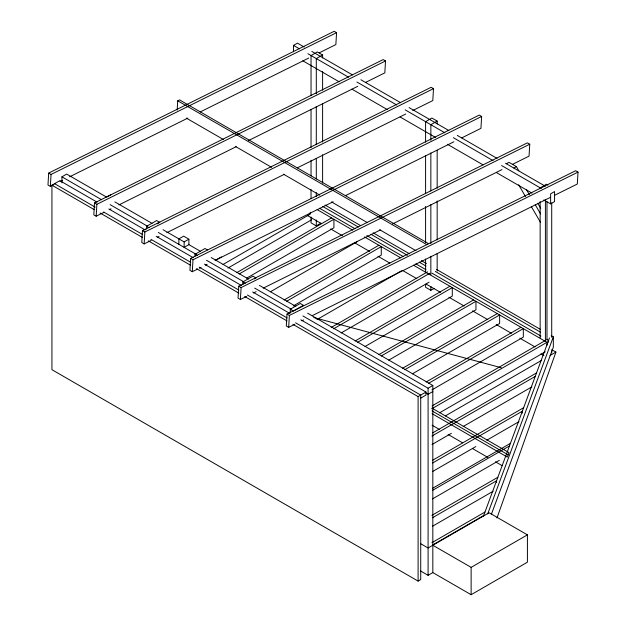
<?xml version="1.0" encoding="UTF-8"?>
<svg xmlns="http://www.w3.org/2000/svg" width="626" height="626" viewBox="0 0 626 626"><rect width="100%" height="100%" fill="white"/><g stroke="black" fill="none" stroke-linecap="round" stroke-linejoin="round"><path stroke-width="0.94" d="M319.268 52.827L335.865 44.587L336.569 32.669L334.198 31.3L48.679 173.089L47.983 185.006L50.346 186.368L53.852 184.631M50.346 186.368L51.05 174.458L336.569 32.669M365.639 82.405L384.826 72.874L385.522 60.957L383.151 59.587L94.51 202.934L93.814 214.843L96.177 216.213L104.057 212.3M96.177 216.213L96.873 204.295L385.522 60.957M412.737 110.536L432.801 100.575L433.497 88.657L431.134 87.288L142.485 230.634L141.789 242.544L144.16 243.913L151.156 240.439M144.16 243.913L144.856 231.996L433.497 88.657M177.189 109.98L177.721 100.809L179.56 99.902L428.661 243.717M461.753 137.892L480.94 128.361L481.637 116.452L479.273 115.082L190.625 258.421L189.928 270.338L192.299 271.707L197.542 269.102M192.299 271.707L192.996 259.79L481.637 116.452M512.491 164.364L529.048 156.14L529.752 144.223L527.382 142.861L238.741 286.199L238.036 298.117L240.407 299.478L246.534 296.442M240.407 299.478L241.104 287.569L529.752 144.223M554.636 195.273L577.321 184.013L578.017 172.095L575.654 170.726L287.005 314.064L286.309 325.982L288.68 327.351L294.799 324.307M288.68 327.351L289.376 315.434L578.017 172.095M496.974 517.968L555.927 352.078L551.702 349.637M483.358 516.387L549.495 337.962M487.724 513.844L553.329 336.851L551.216 335.63M491.465 514.079L553.329 347.172L553.329 336.851M61.935 182.894L61.935 176.822L66.669 174.083L106.404 197.026M293.516 51.794L293.516 45.416L297.46 43.139L304.228 47.044M295.574 322.828L420.727 395.084L420.727 579.574L418.098 581.092L51.935 369.692L51.935 185.202L59.83 180.648L97.038 202.128M322.609 57.928L322.609 54.994L316.294 58.633L316.294 93.845M107.218 196.838L111.381 194.436M146.633 229.061L146.633 226.33L156.625 220.555L159.786 222.379M157.282 223.818L158.949 222.856M184.146 241.91L188.88 239.179L188.88 244.641L184.146 247.38L184.146 241.91L163.05 229.734M195.03 256.097L195.03 254.273L205.031 248.499L207.394 249.868M437.167 123.987L437.167 121.068L430.852 124.715L430.852 140.302M215.454 260.346L221.377 256.926M223.067 264.454L310.246 214.123L310.246 212.23M227.974 268.053L311.591 219.781M311.036 216.972L311.036 222.84L316.294 225.876L321.028 223.138M236.761 272.646L331.553 217.918M239.124 274.008L333.916 219.28L333.916 227.786L246.746 278.116M242.904 284.642L242.904 281.911L252.904 276.136L256.057 277.96L254.391 278.922M270.416 291.786L357.595 241.456M506.426 163.785L508.954 162.322L516.427 166.633L518.852 170.804M284.11 299.979L378.902 245.251M513.899 168.097L516.427 166.633M286.473 301.349L381.265 246.621L381.265 255.126L293.25 305.942M290.253 309.244L300.253 303.477L303.407 305.3L293.414 311.067L290.253 309.244L290.253 312.89M540.144 187.878L546.459 184.232L547.961 185.1M316.92 319.612L401.556 270.745M331.232 327.445L427.566 271.833M333.595 328.814L429.929 273.194M550.614 203.873L554.558 201.595L554.558 191.572L550.614 193.849L550.614 203.873L543.853 199.968M341.201 332.93L429.084 282.185M425.594 284.353L425.594 287.271L430.852 290.315L434.006 288.492M355.13 340.982L449.922 286.254M357.501 342.352L452.293 287.624L452.293 296.129L365.115 346.46M378.808 354.652L473.6 299.924M381.171 356.022L475.963 301.294L475.963 309.8L388.785 360.13M402.479 368.323L497.271 313.595M404.842 369.684L499.634 314.956L499.634 323.462L412.464 373.792M426.149 381.985L520.942 327.265M428.52 383.355L523.313 328.627L523.313 337.132L431.909 389.904M302.898 315.942L428.09 388.222L432.824 385.483L432.824 572.587L471.128 594.7L527.413 562.203L527.413 534.862L489.117 512.749L428.09 547.985L420.476 543.587M292.937 324.346L418.098 396.602L425.985 392.048L425.985 395.084L420.727 398.12M432.824 391.563L428.09 394.294L425.555 392.831M432.05 405.922L544.62 340.927M431.877 408.755L546.983 342.297L546.983 345.129M439.499 412.855L545.293 351.781M445.289 415.954L541.568 360.365M550.019 355.49L555.927 352.078M432.652 432.91L536.529 372.932M431.924 436.064L535.246 376.414M432.026 444.507L451.393 433.325M463.256 426.478L531.857 386.876M432.558 460.298L523.641 407.714M432.66 462.974L522.35 411.188L522.35 413.082M432.66 471.48L475.815 446.565M486.817 440.211L518.97 421.65M432.566 488.303L510.433 443.341M432.566 490.361L509.462 445.97M432.566 498.867L499.321 460.329M431.917 515.339L497.858 477.27M432.503 517.733L496.567 480.745L496.567 482.638M432.503 526.239L493.194 491.199M431.885 542.695L484.97 512.052M432.527 545.058L483.679 515.527M420.476 570.928L428.09 575.325L432.824 572.587M432.824 545.254L471.128 567.367L527.413 534.862M59.986 181.587L62.616 180.28M69.619 176.798L187.87 118.079M200.14 111.991L308.751 58.046M109.3 209.694L111.052 208.826M118.924 204.921L236.159 146.703M248.405 140.615L357.759 86.31M157.282 237.395L159.035 236.526M166.907 232.622L284.134 174.404M297.256 167.885L405.742 114.01M199.295 268.233L201.048 267.365M205.422 265.189L207.167 264.321M215.039 260.408L333.149 201.76M345.395 195.68L453.881 141.805M253.53 292.968L256.151 291.661M263.155 288.187L380.381 229.969M392.635 223.889L501.989 169.583M301.802 320.833L303.547 319.964M312.296 315.621L550.262 197.448M313.751 317.538L501.285 367.728M322.609 54.994L317.351 51.95L311.036 55.597L311.036 95.7M437.167 121.068L431.901 118.032L425.594 121.679L425.594 142.133M311.842 51.434L352.43 74.87M360.889 79.752L400.64 102.703M409.099 107.586L448.85 130.537M457.301 135.419L497.052 158.37M505.511 163.253L545.262 186.196M293.516 45.416L299.439 48.828M307.89 53.711L348.486 77.154M356.945 82.037L396.696 104.98M405.155 109.863L444.898 132.814M453.357 137.697L493.108 160.647M501.567 165.53L541.31 188.481M302.82 60.808L339.182 81.803M351.875 89.127L387.392 109.636M400.077 116.96L435.594 137.47M447.441 144.301L482.959 164.81M496.488 172.619L532.006 193.129M177.721 100.809L426.83 244.633M186.313 118.095L223.466 139.543M235.29 146.367L271.598 167.33M283.421 174.153L319.73 195.124M331.553 201.948L367.024 222.418M379.685 229.734L415.993 250.697M325.058 205.054L360.521 225.532M373.19 232.841L409.498 253.804M421.321 260.627L426.384 263.554M436.518 269.407L540.379 329.37M322.719 206.439L358.283 226.972M370.991 234.304L407.401 255.33M419.263 262.177L426.032 266.089M435.352 271.465L540.363 332.093M319.542 208.247L355.036 228.74M366.867 235.572L403.207 256.55M415.883 263.867L426.024 269.728M431.94 273.139L540.958 336.084M546.874 339.495L548.564 340.474L547.719 342.719L413.442 265.197M317.171 209.608L352.641 230.094M364.465 236.918L400.773 257.881M307.875 215.79L321.388 223.592M330.677 228.952L342.5 235.783M354.324 242.606L369.528 251.386M377.971 256.261L389.795 263.084M402.463 270.401L416.822 278.687M426.11 284.055L440.469 292.342M448.912 297.217L464.116 305.997M472.56 310.872L487.764 319.643M496.207 324.518L511.411 333.298M519.854 338.173L535.058 346.953M540.895 353.909L543.908 355.646M188.88 239.179L183.614 236.135L178.879 238.874L178.879 244.336M114.863 201.908L152.063 223.388M188.418 244.375L200.257 251.214M211.244 257.56L248.452 279.04M259.438 285.386L295.801 306.372M307.632 313.211L432.824 385.483M61.935 176.822L101.67 199.764M110.121 204.639L147.329 226.119M158.315 232.465L196.368 254.438M206.51 260.291L243.717 281.77M254.704 288.116L291.059 309.103M146.633 226.33L148.996 227.692M195.03 254.273L197.401 255.635M242.904 281.911L245.275 283.281M48.679 173.089L51.05 174.458M108.877 208.959L145.232 229.953M156.226 236.299L193.434 257.787M204.428 264.133L241.636 285.613M252.63 291.959L289.838 313.438M300.832 319.792L425.985 392.048M94.51 202.934L96.873 204.295M142.485 230.634L144.856 231.996M190.625 258.421L192.996 259.79M238.741 286.199L241.104 287.569M287.005 314.064L289.376 315.434M54.564 183.684L95.16 207.12M103.611 212.003L142.509 234.46M150.968 239.343L190.711 262.286M199.17 267.169L238.913 290.112M247.372 294.995L287.115 317.945M51.935 185.202L94.221 209.616M100.137 213.028L142.415 237.442M148.339 240.861L190.617 265.267M196.541 268.687L238.819 293.101M244.743 296.513L287.021 320.927M431.979 408.144L508.985 452.606L507.318 457.105L432.081 413.669M432.034 410.906L508.155 454.852M432.081 425.21L439.687 429.6M448.138 434.483L462.512 442.778M472.653 448.639L487.873 457.426M495.479 461.816L502.248 465.721M537.797 203.309L540.707 208.309M526.529 189.764L529.439 194.764M535.269 204.772L540.614 213.935M518.625 184.748L525.48 196.533M531.31 206.557L540.621 222.566M551.717 202.855L551.717 337.281M551.717 350.92L551.717 352.868M546.983 201.689L546.983 340.012M545.41 199.678L545.41 340.927M540.144 201.509L540.144 337.891M471.128 567.367L471.128 594.7M437.167 150.295L437.167 188.285M437.167 200.946L437.167 239.907M437.167 253.546L437.167 271.081M430.852 152.963L430.852 190.953M430.852 204.592L430.852 243.553M430.852 256.222L430.852 274.728M430.852 286.418L430.852 290.315M428.09 388.222L428.09 575.325M425.594 155.772L425.594 193.763M425.594 206.423L425.594 242.465M425.594 259.023L425.594 271.692M418.098 396.602L418.098 581.092M322.609 71.614L322.609 90.199M322.609 103.893L322.609 142.032M322.609 154.747L322.609 183.113M316.294 106.561L316.294 144.7M316.294 158.394L316.294 178.934M316.294 192.62L316.294 196.533M316.294 220.008L316.294 225.876M311.036 109.386L311.036 147.533M311.036 160.248L311.036 175.89M311.036 189.584L311.036 198.387"/></g></svg>
